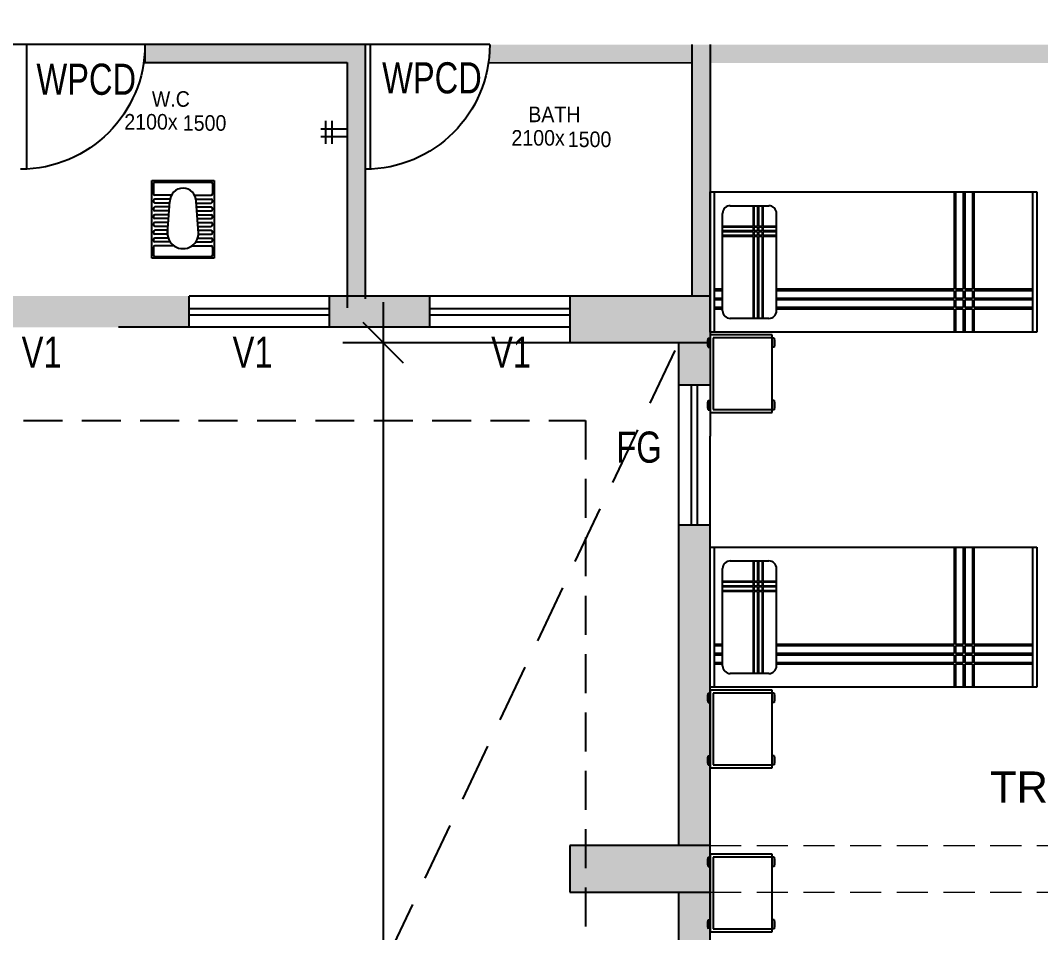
# Model space of a CAD drawing. Extents: x 11034434 to 11724204, y -4674497 to -3911811.
# Drawn here: x 11635964 to 11642517, y -4544222 to -4538362 of the extents above; entities that cross this region are included whole.
import ezdxf

# ---------------------------------------------------------------- set-up
doc = ezdxf.new("R2010")
doc.units = 0
doc.header["$MEASUREMENT"] = 0
for name, pattern in [('DASHED', [0.75, 0.5, -0.25]), ('DASHED2', [0.375, 0.25, -0.125]), ('HIDDEN', [0.375, 0.25, -0.125])]:
    doc.linetypes.add(name, pattern=pattern)
doc.layers.get('0').update_dxf_attribs({"color": 251, "linetype": 'CONTINUOUS'})
for name, color, linetype in [('BEAM', 251, 'CONTINUOUS'), ('HATCH', 251, 'CONTINUOUS'), ('HS', 251, 'CONTINUOUS')]:
    doc.layers.add(name, color=color, linetype=linetype)
doc.styles.add('ARIAL', font='arial.ttf', dxfattribs={"width": 0.75})
doc.styles.get("Standard").update_dxf_attribs({"font": 'arial.ttf'})

msp = doc.modelspace()

# ---------------------------------------------------------------- hatches: boundary and pattern name
at = {"ltscale": 500}
for points in [[(11636764, -4538518), (11638179, -4538518), (11638179, -4540133), (11638064, -4540133), (11638064, -4538633), (11636764, -4538633)], [(11640279, -4538633), (11638979, -4538633), (11638979, -4538518), (11640394, -4538518), (11640394, -4540133), (11640279, -4540133)], [(11640394, -4538517.3), (11640279, -4538517.3), (11640279, -4540133), (11640394, -4540133)], [(11640279, -4538517.3), (11646307.1, -4538517.3), (11646307.1, -4538635.9), (11640279, -4538635.9)], [(11640279, -4538633), (11640279, -4538633), (11640279, -4538518), (11640394, -4538518), (11640394, -4540133), (11640279, -4540133)], [(11636614.6, -4540133), (11635604, -4540133), (11635604, -4540333), (11636614.6, -4540333)], [(11636594, -4540133), (11637049, -4540133), (11637049, -4540333), (11636594, -4540333)], [(11638594, -4540133), (11637949, -4540133), (11637949, -4540333), (11638594, -4540333)]]:
    msp.add_hatch(color=256, dxfattribs=at).paths.add_polyline_path(points)
at = {"layer": 'HATCH', "ltscale": 500}
h = msp.add_hatch(color=251, dxfattribs=at)
h.dxf.hatch_style = 1
h.paths.add_polyline_path([(11633364, -4566323), (11633664, -4566323), (11633664, -4567223), (11633364, -4567223)])
h.paths.add_polyline_path([(11676774, -4570188), (11677674, -4570188), (11677674, -4570488), (11676774, -4570488)])
h.paths.add_polyline_path([(11651189, -4576253), (11651489, -4576253), (11651489, -4577153), (11651189, -4577153)])
h.paths.add_polyline_path([(11673574, -4576253), (11674174, -4576253), (11674174, -4576553), (11673574, -4576553)])
h.paths.add_polyline_path([(11629934, -4558133), (11630684, -4558133), (11630684, -4558433), (11629934, -4558433)])
h.paths.add_polyline_path([(11629934, -4561663), (11630834, -4561663), (11630834, -4561963), (11629934, -4561963)])
h.paths.add_polyline_path([(11666915.7, -4576153), (11667744, -4576153), (11667744, -4576453), (11666915.7, -4576453)])
h.paths.add_polyline_path([(11643159, -4575553), (11643459, -4575553), (11643459, -4576453), (11643159, -4576453)])
h.paths.add_polyline_path([(11636989, -4575703), (11637289, -4575703), (11637289, -4576453), (11636989, -4576453)])
h.paths.add_polyline_path([(11636664, -4576478), (11636964, -4576478), (11636964, -4577228), (11636664, -4577228)])
h.paths.add_polyline_path([(11629934, -4547263), (11630684, -4547263), (11630684, -4547563), (11629934, -4547563)])
h.paths.add_polyline_path([(11676774, -4547263), (11677674, -4547263), (11677674, -4547563), (11676774, -4547563)])
h.paths.add_polyline_path([(11629834, -4566323), (11630134, -4566323), (11630134, -4567223), (11629834, -4567223)])
h.paths.add_polyline_path([(11636664, -4575703), (11636964, -4575703), (11636964, -4576453), (11636664, -4576453)])
h.paths.add_polyline_path([(11676674, -4533533), (11676974, -4533533), (11676974, -4532554.7), (11676674, -4532554.7)])
h.paths.add_polyline_path([(11629934, -4554533), (11630684, -4554533), (11630684, -4554833), (11629934, -4554833)])
h.paths.add_polyline_path([(11658389, -4576253), (11658689, -4576253), (11658689, -4577153), (11658389, -4577153)])
h.paths.add_polyline_path([(11676774, -4527303), (11677674, -4527303), (11677674, -4527603), (11676774, -4527603)])
h.paths.add_polyline_path([(11676774, -4543663), (11677674, -4543663), (11677674, -4543963), (11676774, -4543963)])
h.paths.add_polyline_path([(11629934, -4550933), (11630684, -4550933), (11630684, -4551233), (11629934, -4551233)])
h.paths.add_polyline_path([(11661989, -4570223), (11662289, -4570223), (11662289, -4571123), (11661989, -4571123)])
h.paths.add_polyline_path([(11676774, -4550933), (11677674, -4550933), (11677674, -4551233), (11676774, -4551233)])
h.paths.add_polyline_path([(11634979, -4536533), (11635279, -4536533), (11635279, -4537133), (11634979, -4537133)])
h.paths.add_polyline_path([(11629934, -4536533), (11630834, -4536533), (11630834, -4536833), (11629934, -4536833)])
h.paths.add_polyline_path([(11676774, -4536533), (11677574, -4536533), (11677574, -4536833), (11676774, -4536833)])
h.paths.add_polyline_path([(11673574, -4565263), (11674272.9, -4565263), (11674272.9, -4565563), (11673574, -4565563)])
h.paths.add_polyline_path([(11670744, -4576153), (11671572.3, -4576153), (11671572.3, -4576453), (11670744, -4576453)])
h.paths.add_polyline_path([(11676774, -4558133), (11677674, -4558133), (11677674, -4558433), (11676774, -4558433)])
h.paths.add_polyline_path([(11634979, -4532933), (11635279, -4532933), (11635279, -4533533), (11634979, -4533533)])
h.paths.add_polyline_path([(11635304, -4532933), (11635604, -4532933), (11635604, -4533533), (11635304, -4533533)])
h.paths.add_polyline_path([(11631314, -4532633), (11631614, -4532633), (11631614, -4533533), (11631314, -4533533)])
h.paths.add_polyline_path([(11676774, -4576153), (11677674, -4576153), (11677674, -4576453), (11676774, -4576453)])
h.paths.add_polyline_path([(11649424, -4525003), (11649724, -4525003), (11649724, -4525903), (11649424, -4525903)])
h.paths.add_polyline_path([(11655454, -4525003), (11655754, -4525003), (11655754, -4525903), (11655454, -4525903)])
h.paths.add_polyline_path([(11633364, -4575703), (11633664, -4575703), (11633664, -4576453), (11633364, -4576453)])
h.paths.add_polyline_path([(11635304, -4536533), (11635604, -4536533), (11635604, -4537133), (11635304, -4537133)])
h.paths.add_polyline_path([(11646124, -4525003), (11646424, -4525003), (11646424, -4525903), (11646124, -4525903)])
h.paths.add_polyline_path([(11631314, -4526753), (11631614, -4526753), (11631614, -4527503), (11631314, -4527503)])
h.paths.add_polyline_path([(11634979, -4540133), (11635279, -4540133), (11635279, -4540733), (11634979, -4540733)])
h.paths.add_polyline_path([(11635304, -4540733), (11635604, -4540733), (11635604, -4540133), (11635304, -4540133)])
h.paths.add_polyline_path([(11633364, -4561213), (11633664, -4561213), (11633664, -4561963), (11633364, -4561963)])
h.paths.add_polyline_path([(11634979, -4526753), (11635279, -4526753), (11635279, -4527503), (11634979, -4527503)])
h.paths.add_polyline_path([(11632914, -4576478), (11633664, -4576478), (11633664, -4576778), (11632914, -4576778)])
h.paths.add_polyline_path([(11661989, -4576253), (11662289, -4576253), (11662289, -4577153), (11661989, -4577153)])
h.paths.add_polyline_path([(11633364, -4570223), (11633664, -4570223), (11633664, -4570973), (11633364, -4570973)])
h.paths.add_polyline_path([(11654789, -4576253), (11655089, -4576253), (11655089, -4577153), (11654789, -4577153)])
h.paths.add_polyline_path([(11676774, -4540133), (11677674, -4540133), (11677674, -4540433), (11676774, -4540433)])
h.paths.add_polyline_path([(11629934, -4543663), (11630684, -4543663), (11630684, -4543963), (11629934, -4543963)])
h.paths.add_polyline_path([(11670744, -4576478), (11671344, -4576478), (11671344, -4576778), (11670744, -4576778)])
h.paths.add_polyline_path([(11629659, -4576478), (11630409, -4576478), (11630409, -4576778), (11629659, -4576778)])
h.paths.add_polyline_path([(11667144, -4576478), (11667744, -4576478), (11667744, -4576778), (11667144, -4576778)])
h.paths.add_polyline_path([(11630834, -4540133), (11629934, -4540133), (11629934, -4540433), (11630834, -4540433)])
h.paths.add_polyline_path([(11643159, -4570223), (11643459, -4570223), (11643459, -4571123), (11643159, -4571123)])
h.paths.add_polyline_path([(11647589, -4576253), (11647889, -4576253), (11647889, -4577153), (11647589, -4577153)])
h.paths.add_polyline_path([(11667444, -4570223), (11667744, -4570223), (11667744, -4571123), (11667444, -4571123)])
h.paths.add_polyline_path([(11676774, -4561663), (11677674, -4561663), (11677674, -4561963), (11676774, -4561963)])
h.paths.add_polyline_path([(11676774, -4566923), (11677752.3, -4566923), (11677752.3, -4567223), (11676774, -4567223)])
h.paths.add_polyline_path([(11637734, -4526603), (11638034, -4526603), (11638034, -4527503), (11637734, -4527503)])
edge = h.paths.add_edge_path()
edge.add_line((11658239, -4526603), (11658239, -4527503))
edge.add_line((11670744, -4567223), (11671722.3, -4567223))
edge.add_line((11636664, -4561213), (11636664, -4561963))
edge.add_line((11658539, -4533533), (11658539, -4532633))
edge.add_line((11636964, -4570973), (11636964, -4570223))
edge.add_line((11636989, -4570223), (11636989, -4570973))
h.paths.add_polyline_path([(11655454, -4566923), (11656354, -4566923), (11656354, -4567223), (11655454, -4567223)], flags=17)
h.paths.add_polyline_path([(11640094, -4566323), (11640394, -4566323), (11640394, -4567223), (11640094, -4567223)], flags=17)
h.paths.add_polyline_path([(11636989, -4566473), (11637289, -4566473), (11637289, -4567223), (11636989, -4567223)], flags=17)
h.paths.add_polyline_path([(11636989, -4570223), (11637289, -4570223), (11637289, -4570973), (11636989, -4570973)], flags=17)
h.paths.add_polyline_path([(11645445.7, -4566923), (11646424, -4566923), (11646424, -4567223), (11645445.7, -4567223)], flags=17)
h.paths.add_polyline_path([(11647249.9, -4570223), (11648228.1, -4570223), (11648228.1, -4570523), (11647249.9, -4570523)], flags=17)
h.paths.add_polyline_path([(11660814, -4566923), (11661714, -4566923), (11661714, -4567223), (11660814, -4567223)], flags=17)
h.paths.add_polyline_path([(11649424, -4566923), (11650402.3, -4566923), (11650402.3, -4567223), (11649424, -4567223)], flags=17)
h.paths.add_polyline_path([(11666844, -4566923), (11667744, -4566923), (11667744, -4567223), (11666844, -4567223)], flags=17)
h.paths.add_polyline_path([(11636664, -4566473), (11636964, -4566473), (11636964, -4567223), (11636664, -4567223)], flags=17)
h.paths.add_polyline_path([(11636664, -4570223), (11636964, -4570223), (11636964, -4570973), (11636664, -4570973)], flags=17)
h.paths.add_polyline_path([(11660814, -4540133), (11661714, -4540133), (11661714, -4540433), (11660814, -4540433)], flags=17)
h.paths.add_polyline_path([(11655454, -4532933), (11655754, -4532933), (11655754, -4533533), (11655454, -4533533)], flags=16)
h.paths.add_polyline_path([(11655454, -4547263), (11656354, -4547263), (11656354, -4547563), (11655454, -4547563)], flags=17)
h.paths.add_polyline_path([(11652224, -4531073), (11652824, -4531073), (11652824, -4531373), (11652224, -4531373)], flags=17)
h.paths.add_polyline_path([(11652224, -4533233), (11652824, -4533233), (11652824, -4533533), (11652224, -4533533)], flags=16)
h.paths.add_polyline_path([(11660814, -4561663), (11661714, -4561663), (11661714, -4561963), (11660814, -4561963)], flags=17)
h.paths.add_polyline_path([(11636664, -4561213), (11636964, -4561213), (11636964, -4561963), (11636664, -4561963)], flags=17)
h.paths.add_polyline_path([(11646424, -4551233), (11645524, -4551233), (11645524, -4550933), (11646424, -4550933)], flags=17)
h.paths.add_polyline_path([(11639494, -4558133), (11640394, -4558133), (11640394, -4558433), (11639494, -4558433)], flags=17)
h.paths.add_polyline_path([(11646124, -4561363), (11646424, -4561363), (11646424, -4562263), (11646124, -4562263)], flags=17)
h.paths.add_polyline_path([(11639494, -4561663), (11640394, -4561663), (11640394, -4561963), (11639494, -4561963)], flags=17)
h.paths.add_polyline_path([(11655454, -4558133), (11656354, -4558133), (11656354, -4558433), (11655454, -4558433)], flags=17)
h.paths.add_polyline_path([(11636989, -4561213), (11637289, -4561213), (11637289, -4561963), (11636989, -4561963)], flags=17)
h.paths.add_polyline_path([(11639494, -4554533), (11640394, -4554533), (11640394, -4554833), (11639494, -4554833)], flags=17)
h.paths.add_polyline_path([(11660814, -4543663), (11661714, -4543663), (11661714, -4543963), (11660814, -4543963)], flags=17)
h.paths.add_polyline_path([(11660814, -4554533), (11661714, -4554533), (11661714, -4554833), (11660814, -4554833)], flags=17)
h.paths.add_polyline_path([(11660814, -4550933), (11661714, -4550933), (11661714, -4551233), (11660814, -4551233)], flags=17)
h.paths.add_polyline_path([(11664314, -4565263), (11664914, -4565263), (11664914, -4565563), (11664314, -4565563)], flags=17)
h.paths.add_polyline_path([(11670744, -4547263), (11671644, -4547263), (11671644, -4547563), (11670744, -4547563)], flags=17)
h.paths.add_polyline_path([(11666844, -4547263), (11667744, -4547263), (11667744, -4547563), (11666844, -4547563)], flags=17)
h.paths.add_polyline_path([(11649424, -4554233), (11649724, -4554233), (11649724, -4555133), (11649424, -4555133)], flags=17)
h.paths.add_polyline_path([(11655454, -4554533), (11656354, -4554533), (11656354, -4554833), (11655454, -4554833)], flags=17)
h.paths.add_polyline_path([(11670744, -4566923), (11671722.3, -4566923), (11671722.3, -4567223), (11670744, -4567223)], flags=17)
h.paths.add_polyline_path([(11646124, -4554233), (11646424, -4554233), (11646424, -4555133), (11646124, -4555133)], flags=17)
h.paths.add_polyline_path([(11667444, -4554233), (11667744, -4554233), (11667744, -4555133), (11667444, -4555133)], flags=17)
h.paths.add_polyline_path([(11649424, -4547263), (11650324, -4547263), (11650324, -4547563), (11649424, -4547563)], flags=17)
h.paths.add_polyline_path([(11662541.5, -4533233), (11663441.5, -4533233), (11663441.5, -4533533), (11662541.5, -4533533)], flags=17)
h.paths.add_polyline_path([(11666844, -4533233), (11667744, -4533233), (11667744, -4533533), (11666844, -4533533)], flags=17)
h.paths.add_polyline_path([(11670744, -4533233), (11671644, -4533233), (11671644, -4533533), (11670744, -4533533)], flags=17)
h.paths.add_polyline_path([(11655454, -4550933), (11656354, -4550933), (11656354, -4551233), (11655454, -4551233)], flags=17)
h.paths.add_polyline_path([(11649424, -4550933), (11650324, -4550933), (11650324, -4551233), (11649424, -4551233)], flags=17)
h.paths.add_polyline_path([(11642994, -4565263), (11643594, -4565263), (11643594, -4565563), (11642994, -4565563)], flags=17)
h.paths.add_polyline_path([(11655454, -4540133), (11656354, -4540133), (11656354, -4540433), (11655454, -4540433)], flags=17)
h.paths.add_polyline_path([(11639494, -4550933), (11640394, -4550933), (11640394, -4551233), (11639494, -4551233)], flags=17)
h.paths.add_polyline_path([(11670744, -4550933), (11671644, -4550933), (11671644, -4551233), (11670744, -4551233)], flags=17)
h.paths.add_polyline_path([(11666844, -4550933), (11667744, -4550933), (11667744, -4551233), (11666844, -4551233)], flags=17)
h.paths.add_polyline_path([(11670744, -4554233), (11671044, -4554233), (11671044, -4555133), (11670744, -4555133)], flags=17)
h.paths.add_polyline_path([(11649424, -4557833), (11649724, -4557833), (11649724, -4558733), (11649424, -4558733)], flags=17)
h.paths.add_polyline_path([(11670744, -4561363), (11671044, -4561363), (11671044, -4562263), (11670744, -4562263)], flags=17)
h.paths.add_polyline_path([(11655454, -4543663), (11656354, -4543663), (11656354, -4543963), (11655454, -4543963)], flags=17)
h.paths.add_polyline_path([(11667444, -4543363), (11667744, -4543363), (11667744, -4544263), (11667444, -4544263)], flags=17)
h.paths.add_polyline_path([(11670744, -4543363), (11671044, -4543363), (11671044, -4544263), (11670744, -4544263)], flags=17)
h.paths.add_polyline_path([(11645524, -4547263), (11646424, -4547263), (11646424, -4547563), (11645524, -4547563)], flags=17)
h.paths.add_polyline_path([(11660618.7, -4547262.8), (11661714, -4547263), (11661714, -4547563), (11660618.7, -4547562.8)], flags=17)
h.paths.add_polyline_path([(11639494, -4547263), (11640394, -4547263), (11640394, -4547563), (11639494, -4547563)], flags=17)
h.paths.add_polyline_path([(11654449.9, -4570223), (11655428.1, -4570223), (11655428.1, -4570523), (11654449.9, -4570523)], flags=17)
h.paths.add_polyline_path([(11646124, -4557833), (11646424, -4557833), (11646424, -4558733), (11646124, -4558733)], flags=17)
h.paths.add_polyline_path([(11641979, -4527503), (11642279, -4527503), (11642279, -4526703), (11641979, -4526703)], flags=17)
h.paths.add_polyline_path([(11670744, -4539833), (11671044, -4539833), (11671044, -4540733), (11670744, -4540733)], flags=17)
h.paths.add_polyline_path([(11646124, -4530473), (11646424, -4530473), (11646424, -4531373), (11646124, -4531373)], flags=17)
h.paths.add_polyline_path([(11660814, -4536533), (11661714, -4536533), (11661714, -4536833), (11660814, -4536833)], flags=17)
h.paths.add_polyline_path([(11655454, -4530473), (11655754, -4530473), (11655754, -4531373), (11655454, -4531373)], flags=17)
h.paths.add_polyline_path([(11641979, -4532633), (11642279, -4532633), (11642279, -4533533), (11641979, -4533533)], flags=17)
h.paths.add_polyline_path([(11658239, -4532633), (11658539, -4532633), (11658539, -4533533), (11658239, -4533533)], flags=16)
h.paths.add_polyline_path([(11639494, -4536533), (11640394, -4536533), (11640394, -4536833), (11639494, -4536833)], flags=17)
h.paths.add_polyline_path([(11649424, -4536533), (11650069, -4536533), (11650069, -4536833), (11649424, -4536833)], flags=17)
h.paths.add_polyline_path([(11637734, -4532633), (11638034, -4532633), (11638034, -4533533), (11637734, -4533533)], flags=17)
h.paths.add_polyline_path([(11667444, -4526603), (11667744, -4526603), (11667744, -4527503), (11667444, -4527503)], flags=17)
h.paths.add_polyline_path([(11646124, -4532633), (11646424, -4532633), (11646424, -4533533), (11646124, -4533533)], flags=17)
h.paths.add_polyline_path([(11662841.5, -4526603), (11663141.5, -4526603), (11663141.5, -4527503), (11662841.5, -4527503)], flags=17)
h.paths.add_polyline_path([(11670744, -4536533), (11671644, -4536533), (11671644, -4536833), (11670744, -4536833)], flags=17)
h.paths.add_polyline_path([(11646124, -4543363), (11646424, -4543363), (11646424, -4544263), (11646124, -4544263)], flags=17)
h.paths.add_polyline_path([(11639494, -4540133), (11640394, -4540133), (11640394, -4540433), (11639494, -4540433)], flags=17)
h.paths.add_polyline_path([(11658239, -4526603), (11658539, -4526603), (11658539, -4527503), (11658239, -4527503)], flags=17)
h.paths.add_polyline_path([(11666844, -4536533), (11667744, -4536533), (11667744, -4536833), (11666844, -4536833)], flags=17)
h.paths.add_polyline_path([(11670744, -4526603), (11671044, -4526603), (11671044, -4527503), (11670744, -4527503)], flags=17)
h.paths.add_polyline_path([(11658049.9, -4570223), (11659028.1, -4570223), (11659028.1, -4570523), (11658049.9, -4570523)], flags=17)
h.paths.add_polyline_path([(11655454, -4536533), (11656354, -4536533), (11656354, -4536833), (11655454, -4536833)], flags=17)
h.paths.add_polyline_path([(11655454, -4561663), (11656354, -4561663), (11656354, -4561963), (11655454, -4561963)], flags=17)
h.paths.add_polyline_path([(11649424, -4539833), (11649724, -4539833), (11649724, -4540733), (11649424, -4540733)], flags=17)
h.paths.add_polyline_path([(11660814, -4558133), (11661714, -4558133), (11661714, -4558433), (11660814, -4558433)], flags=17)
h.paths.add_polyline_path([(11646124, -4540733), (11646424, -4540733), (11646424, -4539835.4), (11646124, -4539835.4)], flags=17)
h.paths.add_polyline_path([(11667444, -4557833), (11667744, -4557833), (11667744, -4558733), (11667444, -4558733)], flags=17)
h.paths.add_polyline_path([(11649424, -4561363), (11649724, -4561363), (11649724, -4562263), (11649424, -4562263)], flags=17)
h.paths.add_polyline_path([(11670744, -4557833), (11671044, -4557833), (11671044, -4558733), (11670744, -4558733)], flags=17)
h.paths.add_polyline_path([(11645445.7, -4536533), (11646424, -4536533), (11646424, -4536833), (11645445.7, -4536833)], flags=17)
h.paths.add_polyline_path([(11667444, -4561363), (11667744, -4561363), (11667744, -4562263), (11667444, -4562263)], flags=17)
h.paths.add_polyline_path([(11649424, -4543363), (11649724, -4543363), (11649724, -4544263), (11649424, -4544263)], flags=17)
h.paths.add_polyline_path([(11639494, -4543663), (11640394, -4543663), (11640394, -4543963), (11639494, -4543963)], flags=17)
h.paths.add_polyline_path([(11667444, -4539833), (11667744, -4539833), (11667744, -4540733), (11667444, -4540733)], flags=17)
h.paths.add_polyline_path([(11671044, -4570280.2), (11670744, -4570280.2), (11670744, -4571201.3), (11671044, -4571201.3)])
at = {"layer": 'HS', "lineweight": -3, "ltscale": 500}
h = msp.add_hatch(color=256, dxfattribs=at)
h.dxf.hatch_style = 1
h.paths.add_polyline_path([(11640194, -4545924), (11640394, -4545924), (11640394, -4545172), (11640194, -4545172)])
h.paths.add_polyline_path([(11640394, -4543246.5), (11640394, -4541604.5), (11640194, -4541604.5), (11640194, -4543246.5)])
h.paths.add_polyline_path([(11640194, -4547263), (11640194, -4546824), (11640394, -4546824), (11640394, -4547263)])
h.paths.add_polyline_path([(11640194, -4543663), (11640194, -4543246.5), (11640394, -4543246.5), (11640394, -4543663)])
h.paths.add_polyline_path([(11640194, -4543963), (11640194, -4545172), (11640394, -4545172), (11640394, -4543963)])
h.paths.add_polyline_path([(11640194, -4540433), (11640194, -4540704.5), (11640394, -4540704.5), (11640394, -4540433)])

# ---------------------------------------------------------------- linework, layer by layer
at = {"lineweight": 25}
for p, q in [((11638979, -4538518), (11633697.2, -4538518)), ((11636004, -4538518), (11636004, -4539317)), ((11636764, -4538518), (11636764, -4538633)), ((11638211, -4538518), (11638211, -4539318)), ((11640279, -4540133), (11640279, -4538517.3)), ((11640394, -4538517.3), (11640394, -4541033)), ((11636764, -4538633), (11638064, -4538633)), ((11638970.5, -4538634.5), (11640279, -4538633)), ((11637926.9, -4539154.5), (11637926.9, -4539007.6)), ((11637966.9, -4539154.5), (11637966.9, -4539007.6)), ((11638064, -4539060.1), (11637892.8, -4539060.1)), ((11638064, -4539110.1), (11637892.8, -4539110.1)), ((11636808.5, -4539890.4), (11636808.5, -4539390.4)), ((11636808.5, -4539390.4), (11637208.5, -4539390.4)), ((11636818.5, -4539410.4), (11636818.5, -4539475.4)), ((11636828.5, -4539400.4), (11637188.5, -4539400.4)), ((11637198.5, -4539410.4), (11637198.5, -4539475.4)), ((11637208.5, -4539390.4), (11637208.5, -4539890.4)), ((11636933.5, -4539485.4), (11636828.5, -4539485.4)), ((11637083.5, -4539485.4), (11637188.5, -4539485.4)), ((11640394, -4539464.4), (11642494, -4539464.4)), ((11640394, -4540364.4), (11640394, -4539464.4)), ((11640423.5, -4540364.4), (11640423.5, -4539464.4)), ((11642464.5, -4539464.4), (11642464.5, -4540364.4)), ((11642494, -4539464.4), (11642494, -4540364.4)), ((11636818.5, -4539520.4), (11636818.5, -4539525.4)), ((11636818.5, -4539570.4), (11636818.5, -4539575.4)), ((11636924.8, -4539510.4), (11636828.5, -4539510.4)), ((11636922.7, -4539535.4), (11636828.5, -4539535.4)), ((11636920.9, -4539560.4), (11636828.5, -4539560.4)), ((11636908.5, -4539728.4), (11636923.5, -4539525.4)), ((11637092.1, -4539510.4), (11637188.5, -4539510.4)), ((11637108.5, -4539728.4), (11637093.5, -4539525.4)), ((11637094.2, -4539535.4), (11637188.5, -4539535.4)), ((11637096.1, -4539560.4), (11637188.5, -4539560.4)), ((11637198.5, -4539520.4), (11637198.5, -4539525.4)), ((11637198.5, -4539570.4), (11637198.5, -4539575.4)), ((11640524.2, -4539552.5), (11640771.7, -4539552.5)), ((11636818.5, -4539620.4), (11636818.5, -4539625.4)), ((11636919, -4539585.4), (11636828.5, -4539585.4)), ((11636917.2, -4539610.4), (11636828.5, -4539610.4)), ((11636915.4, -4539635.4), (11636828.5, -4539635.4)), ((11637097.9, -4539585.4), (11637188.5, -4539585.4)), ((11637099.8, -4539610.4), (11637188.5, -4539610.4)), ((11637101.6, -4539635.4), (11637188.5, -4539635.4)), ((11637198.5, -4539620.4), (11637198.5, -4539625.4)), ((11640475, -4540227.1), (11640475, -4539601.7)), ((11640820.9, -4540227.1), (11640820.9, -4539601.7)), ((11636818.5, -4539670.4), (11636818.5, -4539675.4)), ((11636913.5, -4539660.4), (11636828.5, -4539660.4)), ((11636911.7, -4539685.4), (11636828.5, -4539685.4)), ((11637103.5, -4539660.4), (11637188.5, -4539660.4)), ((11637105.3, -4539685.4), (11637188.5, -4539685.4)), ((11637198.5, -4539670.4), (11637198.5, -4539675.4)), ((11636818.5, -4539720.4), (11636818.5, -4539725.4)), ((11636909.8, -4539710.4), (11636828.5, -4539710.4)), ((11636908.7, -4539735.4), (11636828.5, -4539735.4)), ((11636913.7, -4539760.4), (11636828.5, -4539760.4)), ((11637103.2, -4539760.4), (11637188.5, -4539760.4)), ((11637107.1, -4539710.4), (11637188.5, -4539710.4)), ((11637108.2, -4539735.4), (11637188.5, -4539735.4)), ((11637198.5, -4539720.4), (11637198.5, -4539725.4)), ((11636818.5, -4539770.4), (11636818.5, -4539775.4)), ((11636818.5, -4539820.4), (11636818.5, -4539870.4)), ((11636926.3, -4539785.4), (11636828.5, -4539785.4)), ((11636951.2, -4539810.4), (11636828.5, -4539810.4)), ((11637065.8, -4539810.4), (11637188.5, -4539810.4)), ((11637090.7, -4539785.4), (11637188.5, -4539785.4)), ((11637198.5, -4539770.4), (11637198.5, -4539775.4)), ((11637198.5, -4539820.4), (11637198.5, -4539870.4)), ((11637208.5, -4539890.4), (11636808.5, -4539890.4)), ((11637188.5, -4539880.4), (11636828.5, -4539880.4)), ((11637049, -4540333), (11637049, -4540133)), ((11640179, -4540133), (11637049, -4540133)), ((11640394, -4540133), (11637649, -4540133)), ((11637949, -4540333), (11637949, -4540133)), ((11638594, -4540333), (11638594, -4540133)), ((11639494, -4540133), (11639494, -4540433)), ((11638295.4, -4562023), (11638295.4, -4540173)), ((11640771.7, -4540276.3), (11640524.2, -4540276.3)), ((11639494, -4540333), (11636594, -4540333)), ((11640381.8, -4540403), (11640381.8, -4540462.1)), ((11640381.8, -4540403), (11640394, -4540403)), ((11642494, -4540364.4), (11640394, -4540364.4)), ((11640794, -4540381.9), (11640394, -4540381.9)), ((11640394, -4540381.9), (11640394, -4540881.9)), ((11640413.7, -4540401.6), (11640413.7, -4540862.2)), ((11640794, -4540401.6), (11640413.7, -4540401.6)), ((11640794, -4540881.9), (11640794, -4540381.9)), ((11640806.2, -4540403), (11640794, -4540403)), ((11640806.2, -4540403), (11640806.2, -4540462.1)), ((11640394, -4540433), (11638035.4, -4540433)), ((11640194, -4543663), (11640194, -4540433)), ((11640381.8, -4540462.1), (11640394, -4540462.1)), ((11640806.2, -4540462.1), (11640794, -4540462.1)), ((11640274, -4541569.5), (11640274, -4540704.5)), ((11640314, -4541569.5), (11640314, -4540704.5)), ((11640381.8, -4540804), (11640381.8, -4540863.1)), ((11640381.8, -4540804), (11640394, -4540804)), ((11640806.2, -4540804), (11640794, -4540804)), ((11640806.2, -4540804), (11640806.2, -4540863.1)), ((11640381.8, -4540863.1), (11640394, -4540863.1)), ((11640394, -4540881.9), (11640794, -4540881.9)), ((11640413.7, -4540862.2), (11640794, -4540862.2)), ((11640806.2, -4540863.1), (11640794, -4540863.1)), ((11640394, -4541569.5), (11640394, -4541057)), ((11640274, -4541604.5), (11640274, -4541569.5)), ((11640314, -4541604.5), (11640314, -4541569.5)), ((11640394, -4541745.8), (11642494, -4541745.8)), ((11640394, -4542645.9), (11640394, -4541745.8)), ((11640423.5, -4542645.9), (11640423.5, -4541745.8)), ((11642464.5, -4541745.8), (11642464.5, -4542645.9)), ((11642494, -4541745.8), (11642494, -4542645.9)), ((11640524.2, -4541834), (11640771.7, -4541834)), ((11640475, -4542508.5), (11640475, -4541883.2)), ((11640820.9, -4542508.5), (11640820.9, -4541883.2)), ((11640394, -4543963), (11640394, -4542445.5)), ((11640771.7, -4542557.7), (11640524.2, -4542557.7)), ((11642494, -4542645.9), (11640394, -4542645.9)), ((11640381.8, -4542684.4), (11640381.8, -4542743.5)), ((11640381.8, -4542684.4), (11640394, -4542684.4)), ((11640794, -4542663.4), (11640394, -4542663.4)), ((11640394, -4542663.4), (11640394, -4543163.4)), ((11640413.7, -4542683), (11640413.7, -4543143.7)), ((11640794, -4542683), (11640413.7, -4542683)), ((11640794, -4543163.4), (11640794, -4542663.4)), ((11640806.2, -4542684.4), (11640794, -4542684.4)), ((11640806.2, -4542684.4), (11640806.2, -4542743.5)), ((11640381.8, -4542743.5), (11640394, -4542743.5)), ((11640806.2, -4542743.5), (11640794, -4542743.5)), ((11640381.8, -4543085.4), (11640381.8, -4543144.5)), ((11640381.8, -4543085.4), (11640394, -4543085.4)), ((11640806.2, -4543085.4), (11640794, -4543085.4)), ((11640806.2, -4543085.4), (11640806.2, -4543144.5)), ((11640381.8, -4543144.5), (11640394, -4543144.5)), ((11640394, -4543163.4), (11640794, -4543163.4)), ((11640413.7, -4543143.7), (11640794, -4543143.7)), ((11640806.2, -4543144.5), (11640794, -4543144.5)), ((11640394, -4543663), (11639494, -4543663)), ((11639494, -4543663), (11639494, -4543963)), ((11640381.8, -4543738), (11640381.8, -4543797.1)), ((11640381.8, -4543738), (11640394, -4543738)), ((11640794, -4543717), (11640394, -4543717)), ((11640394, -4543717), (11640394, -4544217)), ((11640413.7, -4543736.7), (11640413.7, -4544197.3)), ((11640794, -4543736.7), (11640413.7, -4543736.7)), ((11640794, -4544217), (11640794, -4543717)), ((11640806.2, -4543738), (11640794, -4543738)), ((11640806.2, -4543738), (11640806.2, -4543797.1)), ((11640381.8, -4543797.1), (11640394, -4543797.1)), ((11640806.2, -4543797.1), (11640794, -4543797.1)), ((11639494, -4543963), (11640394, -4543963)), ((11640194, -4545924), (11640194, -4543963)), ((11640394, -4545924), (11640394, -4543963)), ((11640381.8, -4544139), (11640381.8, -4544198.1)), ((11640381.8, -4544139), (11640394, -4544139)), ((11640806.2, -4544139), (11640794, -4544139)), ((11640806.2, -4544139), (11640806.2, -4544198.1)), ((11640394, -4544217), (11640794, -4544217)), ((11640413.7, -4544197.3), (11640794, -4544197.3)), ((11640806.2, -4544198.1), (11640794, -4544198.1))]:
    msp.add_line(p, q, dxfattribs=at)
for p, q in [((11638179, -4538518), (11638179, -4540150.2)), ((11638064, -4538633), (11638064, -4540207.7))]:
    msp.add_line(p, q)
at = {"lineweight": 25, "ltscale": 0.75}
for p, q in [((11641961.2, -4539464.4), (11641961.2, -4540088.8)), ((11641971, -4539464.4), (11641971, -4540088.8)), ((11642020.2, -4539464.4), (11642020.2, -4540088.8)), ((11642030.1, -4539464.4), (11642030.1, -4540088.8)), ((11642079.3, -4539464.4), (11642079.3, -4540088.8)), ((11642089.1, -4539464.4), (11642089.1, -4540088.8)), ((11640670, -4539552.5), (11640670, -4539685.3)), ((11640674.9, -4539552.5), (11640674.9, -4539685.3)), ((11640699.5, -4539552.5), (11640699.5, -4539685.3)), ((11640704.5, -4539552.5), (11640704.5, -4539685.3)), ((11640729.1, -4539552.5), (11640729.1, -4539685.3)), ((11640734, -4539552.5), (11640734, -4539685.3)), ((11640670, -4539685.3), (11640475, -4539685.3)), ((11640670, -4539690.2), (11640475, -4539690.2)), ((11640670, -4539690.2), (11640670, -4539714.8)), ((11640699.5, -4539685.3), (11640674.9, -4539685.3)), ((11640699.5, -4539690.2), (11640674.9, -4539690.2)), ((11640674.9, -4539690.2), (11640674.9, -4539714.8)), ((11640699.5, -4539690.2), (11640699.5, -4539714.8)), ((11640729.1, -4539685.3), (11640704.5, -4539685.3)), ((11640729.1, -4539690.2), (11640704.5, -4539690.2)), ((11640704.5, -4539690.2), (11640704.5, -4539714.8)), ((11640729.1, -4539690.2), (11640729.1, -4539714.8)), ((11640820.9, -4539685.3), (11640734, -4539685.3)), ((11640734, -4539690.2), (11640734, -4539714.8)), ((11640820.9, -4539690.2), (11640734, -4539690.2)), ((11640670, -4539714.8), (11640475, -4539714.8)), ((11640670, -4539719.8), (11640475, -4539719.8)), ((11640670, -4539744.4), (11640475, -4539744.4)), ((11640670, -4539749.3), (11640475, -4539749.3)), ((11640670, -4539719.8), (11640670, -4539744.4)), ((11640670, -4539749.3), (11640670, -4540276.3)), ((11640699.5, -4539714.8), (11640674.9, -4539714.8)), ((11640699.5, -4539719.8), (11640674.9, -4539719.8)), ((11640674.9, -4539719.8), (11640674.9, -4539744.4)), ((11640699.5, -4539744.4), (11640674.9, -4539744.4)), ((11640699.5, -4539749.3), (11640674.9, -4539749.3)), ((11640674.9, -4539749.3), (11640674.9, -4540276.3)), ((11640699.5, -4539719.8), (11640699.5, -4539744.4)), ((11640699.5, -4539749.3), (11640699.5, -4540276.3)), ((11640729.1, -4539714.8), (11640704.5, -4539714.8)), ((11640704.5, -4539719.8), (11640704.5, -4539744.4)), ((11640729.1, -4539719.8), (11640704.5, -4539719.8)), ((11640729.1, -4539744.4), (11640704.5, -4539744.4)), ((11640704.5, -4539749.3), (11640704.5, -4540276.3)), ((11640729.1, -4539749.3), (11640704.5, -4539749.3)), ((11640729.1, -4539719.8), (11640729.1, -4539744.4)), ((11640729.1, -4539749.3), (11640729.1, -4540276.3)), ((11640820.9, -4539714.8), (11640734, -4539714.8)), ((11640734, -4539719.8), (11640734, -4539744.4)), ((11640820.9, -4539719.8), (11640734, -4539719.8)), ((11640820.9, -4539744.4), (11640734, -4539744.4)), ((11640820.9, -4539749.3), (11640734, -4539749.3)), ((11640734, -4539749.3), (11640734, -4540276.3)), ((11640475, -4540088.8), (11640423.5, -4540088.8)), ((11641961.2, -4540088.8), (11640820.9, -4540088.8)), ((11642020.2, -4540088.8), (11641971, -4540088.8)), ((11642079.3, -4540088.8), (11642030.1, -4540088.8)), ((11642464.5, -4540088.8), (11642089.1, -4540088.8)), ((11640475, -4540098.7), (11640423.5, -4540098.7)), ((11640475, -4540147.9), (11640423.5, -4540147.9)), ((11640475, -4540157.7), (11640423.5, -4540157.7)), ((11641961.2, -4540098.7), (11640820.9, -4540098.7)), ((11641961.2, -4540147.9), (11640820.9, -4540147.9)), ((11641961.2, -4540157.7), (11640820.9, -4540157.7)), ((11641961.2, -4540098.7), (11641961.2, -4540147.9)), ((11641961.2, -4540157.7), (11641961.2, -4540206.9)), ((11642020.2, -4540098.7), (11641971, -4540098.7)), ((11641971, -4540098.7), (11641971, -4540147.9)), ((11642020.2, -4540147.9), (11641971, -4540147.9)), ((11642020.2, -4540157.7), (11641971, -4540157.7)), ((11641971, -4540157.7), (11641971, -4540206.9)), ((11642020.2, -4540098.7), (11642020.2, -4540147.9)), ((11642020.2, -4540157.7), (11642020.2, -4540206.9)), ((11642079.3, -4540098.7), (11642030.1, -4540098.7)), ((11642030.1, -4540098.7), (11642030.1, -4540147.9)), ((11642079.3, -4540147.9), (11642030.1, -4540147.9)), ((11642079.3, -4540157.7), (11642030.1, -4540157.7)), ((11642030.1, -4540157.7), (11642030.1, -4540206.9)), ((11642079.3, -4540098.7), (11642079.3, -4540147.9)), ((11642079.3, -4540157.7), (11642079.3, -4540206.9)), ((11642464.5, -4540098.7), (11642089.1, -4540098.7)), ((11642089.1, -4540098.7), (11642089.1, -4540147.9)), ((11642464.5, -4540147.9), (11642089.1, -4540147.9)), ((11642464.5, -4540157.7), (11642089.1, -4540157.7)), ((11642089.1, -4540157.7), (11642089.1, -4540206.9)), ((11640475, -4540206.9), (11640423.5, -4540206.9)), ((11640475, -4540216.8), (11640423.5, -4540216.8)), ((11641961.2, -4540206.9), (11640820.9, -4540206.9)), ((11641961.2, -4540216.8), (11640820.9, -4540216.8)), ((11641961.2, -4540216.8), (11641961.2, -4540364.4)), ((11642020.2, -4540206.9), (11641971, -4540206.9)), ((11642020.2, -4540216.8), (11641971, -4540216.8)), ((11641971, -4540216.8), (11641971, -4540364.4)), ((11642020.2, -4540216.8), (11642020.2, -4540364.4)), ((11642079.3, -4540206.9), (11642030.1, -4540206.9)), ((11642079.3, -4540216.8), (11642030.1, -4540216.8)), ((11642030.1, -4540216.8), (11642030.1, -4540364.4)), ((11642079.3, -4540216.8), (11642079.3, -4540364.4)), ((11642464.5, -4540206.9), (11642089.1, -4540206.9)), ((11642464.5, -4540216.8), (11642089.1, -4540216.8)), ((11642089.1, -4540216.8), (11642089.1, -4540364.4)), ((11641961.2, -4541745.8), (11641961.2, -4542370.3)), ((11641971, -4541745.8), (11641971, -4542370.3)), ((11642020.2, -4541745.8), (11642020.2, -4542370.3)), ((11642030.1, -4541745.8), (11642030.1, -4542370.3)), ((11642079.3, -4541745.8), (11642079.3, -4542370.3)), ((11642089.1, -4541745.8), (11642089.1, -4542370.3)), ((11640670, -4541834), (11640670, -4541966.7)), ((11640674.9, -4541834), (11640674.9, -4541966.7)), ((11640699.5, -4541834), (11640699.5, -4541966.7)), ((11640704.5, -4541834), (11640704.5, -4541966.7)), ((11640729.1, -4541834), (11640729.1, -4541966.7)), ((11640734, -4541834), (11640734, -4541966.7)), ((11640670, -4541966.7), (11640475, -4541966.7)), ((11640670, -4541971.7), (11640475, -4541971.7)), ((11640670, -4541971.7), (11640670, -4541996.3)), ((11640699.5, -4541966.7), (11640674.9, -4541966.7)), ((11640699.5, -4541971.7), (11640674.9, -4541971.7)), ((11640674.9, -4541971.7), (11640674.9, -4541996.3)), ((11640699.5, -4541971.7), (11640699.5, -4541996.3)), ((11640729.1, -4541966.7), (11640704.5, -4541966.7)), ((11640729.1, -4541971.7), (11640704.5, -4541971.7)), ((11640704.5, -4541971.7), (11640704.5, -4541996.3)), ((11640729.1, -4541971.7), (11640729.1, -4541996.3)), ((11640820.9, -4541966.7), (11640734, -4541966.7)), ((11640734, -4541971.7), (11640734, -4541996.3)), ((11640820.9, -4541971.7), (11640734, -4541971.7)), ((11640670, -4541996.3), (11640475, -4541996.3)), ((11640670, -4542001.2), (11640475, -4542001.2)), ((11640670, -4542025.8), (11640475, -4542025.8)), ((11640670, -4542030.7), (11640475, -4542030.7)), ((11640670, -4542001.2), (11640670, -4542025.8)), ((11640670, -4542030.7), (11640670, -4542557.7)), ((11640699.5, -4541996.3), (11640674.9, -4541996.3)), ((11640699.5, -4542001.2), (11640674.9, -4542001.2)), ((11640674.9, -4542001.2), (11640674.9, -4542025.8)), ((11640699.5, -4542025.8), (11640674.9, -4542025.8)), ((11640699.5, -4542030.7), (11640674.9, -4542030.7)), ((11640674.9, -4542030.7), (11640674.9, -4542557.7)), ((11640699.5, -4542001.2), (11640699.5, -4542025.8)), ((11640699.5, -4542030.7), (11640699.5, -4542557.7)), ((11640729.1, -4541996.3), (11640704.5, -4541996.3)), ((11640704.5, -4542001.2), (11640704.5, -4542025.8)), ((11640729.1, -4542001.2), (11640704.5, -4542001.2)), ((11640729.1, -4542025.8), (11640704.5, -4542025.8)), ((11640704.5, -4542030.7), (11640704.5, -4542557.7)), ((11640729.1, -4542030.7), (11640704.5, -4542030.7)), ((11640729.1, -4542001.2), (11640729.1, -4542025.8)), ((11640729.1, -4542030.7), (11640729.1, -4542557.7)), ((11640820.9, -4541996.3), (11640734, -4541996.3)), ((11640734, -4542001.2), (11640734, -4542025.8)), ((11640820.9, -4542001.2), (11640734, -4542001.2)), ((11640820.9, -4542025.8), (11640734, -4542025.8)), ((11640820.9, -4542030.7), (11640734, -4542030.7)), ((11640734, -4542030.7), (11640734, -4542557.7)), ((11640475, -4542370.3), (11640423.5, -4542370.3)), ((11640475, -4542380.1), (11640423.5, -4542380.1)), ((11641961.2, -4542370.3), (11640820.9, -4542370.3)), ((11641961.2, -4542380.1), (11640820.9, -4542380.1)), ((11641961.2, -4542380.1), (11641961.2, -4542429.3)), ((11642020.2, -4542370.3), (11641971, -4542370.3)), ((11642020.2, -4542380.1), (11641971, -4542380.1)), ((11641971, -4542380.1), (11641971, -4542429.3)), ((11642020.2, -4542380.1), (11642020.2, -4542429.3)), ((11642079.3, -4542370.3), (11642030.1, -4542370.3)), ((11642079.3, -4542380.1), (11642030.1, -4542380.1)), ((11642030.1, -4542380.1), (11642030.1, -4542429.3)), ((11642079.3, -4542380.1), (11642079.3, -4542429.3)), ((11642464.5, -4542370.3), (11642089.1, -4542370.3)), ((11642464.5, -4542380.1), (11642089.1, -4542380.1)), ((11642089.1, -4542380.1), (11642089.1, -4542429.3)), ((11640475, -4542429.3), (11640423.5, -4542429.3)), ((11640475, -4542439.2), (11640423.5, -4542439.2)), ((11641961.2, -4542429.3), (11640820.9, -4542429.3)), ((11641961.2, -4542439.2), (11640820.9, -4542439.2)), ((11641961.2, -4542439.2), (11641961.2, -4542488.4)), ((11642020.2, -4542429.3), (11641971, -4542429.3)), ((11642020.2, -4542439.2), (11641971, -4542439.2)), ((11641971, -4542439.2), (11641971, -4542488.4)), ((11642020.2, -4542439.2), (11642020.2, -4542488.4)), ((11642079.3, -4542429.3), (11642030.1, -4542429.3)), ((11642079.3, -4542439.2), (11642030.1, -4542439.2)), ((11642030.1, -4542439.2), (11642030.1, -4542488.4)), ((11642079.3, -4542439.2), (11642079.3, -4542488.4)), ((11642464.5, -4542429.3), (11642089.1, -4542429.3)), ((11642464.5, -4542439.2), (11642089.1, -4542439.2)), ((11642089.1, -4542439.2), (11642089.1, -4542488.4)), ((11640475, -4542488.4), (11640423.5, -4542488.4)), ((11640475, -4542498.2), (11640423.5, -4542498.2)), ((11641961.2, -4542488.4), (11640820.9, -4542488.4)), ((11641961.2, -4542498.2), (11640820.9, -4542498.2)), ((11641961.2, -4542498.2), (11641961.2, -4542645.9)), ((11642020.2, -4542488.4), (11641971, -4542488.4)), ((11642020.2, -4542498.2), (11641971, -4542498.2)), ((11641971, -4542498.2), (11641971, -4542645.9)), ((11642020.2, -4542498.2), (11642020.2, -4542645.9)), ((11642079.3, -4542488.4), (11642030.1, -4542488.4)), ((11642079.3, -4542498.2), (11642030.1, -4542498.2)), ((11642030.1, -4542498.2), (11642030.1, -4542645.9)), ((11642079.3, -4542498.2), (11642079.3, -4542645.9)), ((11642464.5, -4542488.4), (11642089.1, -4542488.4)), ((11642464.5, -4542498.2), (11642089.1, -4542498.2)), ((11642089.1, -4542498.2), (11642089.1, -4542645.9))]:
    msp.add_line(p, q, dxfattribs=at)
at = {"lineweight": 25, "ltscale": 2}
for p, q in [((11637049, -4540213), (11637949, -4540213)), ((11638594, -4540213), (11639494, -4540213)), ((11637049, -4540253), (11637949, -4540253)), ((11638594, -4540253), (11639494, -4540253))]:
    msp.add_line(p, q, dxfattribs=at)
at = {"linetype": 'ByBlock', "lineweight": 25}
msp.add_line((11638425.4, -4540563), (11638165.4, -4540303), dxfattribs=at)
at = {"linetype": 'DASHED2', "lineweight": 25, "ltscale": 1500}
msp.add_line((11630134, -4561663), (11640194, -4540433), dxfattribs=at)
at = {"lineweight": 25, "ltscale": 500}
for p, q in [((11640394, -4540704.5), (11640194, -4540704.5)), ((11640394, -4543663), (11640394, -4541033)), ((11640394, -4541604.5), (11640194, -4541604.5))]:
    msp.add_line(p, q, dxfattribs=at)
at = {"linetype": 'DASHED', "lineweight": 25, "ltscale": 500}
for p, q in [((11630734, -4540933), (11639594, -4540933)), ((11639594, -4540933), (11639594, -4561163))]:
    msp.add_line(p, q, dxfattribs=at)
for centre, radius, start, end in [((11636828.5, -4539410.4), 10, 89.99691, 180), ((11637188.5, -4539410.4), 10, 0, 90), ((11636828.5, -4539475.4), 10, 180, 270), ((11637008.5, -4539525.4), 85, 0, 180), ((11637188.5, -4539475.4), 10, 270, 0), ((11636828.5, -4539520.4), 10, 90, 180), ((11636828.5, -4539525.4), 10, 180, 270), ((11636828.5, -4539570.4), 10, 90, 180), ((11637188.5, -4539520.4), 10, 0, 90), ((11637188.5, -4539525.4), 10, 270, 0), ((11637188.5, -4539570.4), 10, 0, 90), ((11640524.2, -4539601.7), 49.2, 89.99999, 179.99999), ((11640771.7, -4539601.7), 49.2, 359.99999, 89.99999), ((11636828.5, -4539575.4), 10, 180, 270), ((11636828.5, -4539620.4), 10, 90, 180), ((11636828.5, -4539625.4), 10, 180, 270), ((11637188.5, -4539575.4), 10, 270, 0), ((11637188.5, -4539620.4), 10, 0, 90), ((11637188.5, -4539625.4), 10, 270, 0), ((11636828.5, -4539670.4), 10, 90, 180), ((11636828.5, -4539675.4), 10, 180, 270), ((11637188.5, -4539670.4), 10, 0, 90), ((11637188.5, -4539675.4), 10, 270, 0), ((11636828.5, -4539720.4), 10, 90, 180), ((11636828.5, -4539725.4), 10, 180, 270), ((11636828.5, -4539770.4), 10, 90, 180), ((11637008.5, -4539728.4), 100, 171.55022, 8.44978), ((11637188.5, -4539720.4), 10, 0, 90), ((11637188.5, -4539725.4), 10, 270, 0), ((11637188.5, -4539770.4), 10, 0, 90), ((11636828.5, -4539775.4), 10, 180, 270), ((11636828.5, -4539820.4), 10, 90, 180), ((11637188.5, -4539775.4), 10, 270, 0), ((11637188.5, -4539820.4), 10, 0, 90), ((11636828.5, -4539870.4), 10, 180, 270), ((11637188.5, -4539870.4), 10, 270, 0), ((11640524.2, -4540227.1), 49.2, 179.99999, 269.99999), ((11640771.7, -4540227.1), 49.2, 269.99999, 359.99999), ((11640468, -4540432.5), 91.1, 161.07534, 198.92463), ((11640720, -4540432.5), 91.1, 341.07534, 18.92463), ((11640468, -4540833.5), 91.1, 161.07534, 198.92463), ((11640720, -4540833.5), 91.1, 341.07534, 18.92463), ((11640524.2, -4541883.2), 49.2, 89.99999, 179.99999), ((11640771.7, -4541883.2), 49.2, 359.99999, 89.99999), ((11640524.2, -4542508.5), 49.2, 179.99999, 269.99999), ((11640771.7, -4542508.5), 49.2, 269.99999, 359.99999), ((11640468, -4542714), 91.1, 161.07534, 198.92463), ((11640720, -4542714), 91.1, 341.07534, 18.92463), ((11640468, -4543115), 91.1, 161.07534, 198.92463), ((11640720, -4543115), 91.1, 341.07534, 18.92463), ((11640468, -4543767.6), 91.1, 161.07534, 198.92463), ((11640720, -4543767.6), 91.1, 341.07534, 18.92463), ((11640468, -4544168.6), 91.1, 161.07534, 198.92463), ((11640720, -4544168.6), 91.1, 341.07534, 18.92463)]:
    msp.add_arc(centre, radius, start, end)
at = {"extrusion": (0, 0, -1)}
for centre in [(11635964, -4538518), (11638179, -4538518)]:
    msp.add_ellipse(centre, major_axis=(1.7, 800), ratio=1, start_param=1.568716, end_param=3.139512, dxfattribs=at)
at = {"layer": 'BEAM', "linetype": 'HIDDEN', "lineweight": 18, "ltscale": 800}
for p, q in [((11640394, -4543663), (11646124, -4543663)), ((11640394, -4543963), (11646124, -4543963))]:
    msp.add_line(p, q, dxfattribs=at)

# ---------------------------------------------------------------- texts
at = {"lineweight": 20, "style": 'ARIAL', "width": 0.75}
for s, p in [('WPCD', (11636066.9, -4538840.1)), ('WPCD', (11638287.5, -4538831.1)), ('V1', (11635972.2, -4540593.8)), ('V1', (11637327.2, -4540593.8)), ('V1', (11638988, -4540593.8)), ('FG', (11639792.3, -4541203.2))]:
    msp.add_text(s, height=200, dxfattribs=at).set_placement(p)
at = {"lineweight": 20, "width": 0.9}
for s, p in [('W.C', (11636808.3, -4538917)), ('BATH', (11639226.4, -4539016)), ('2100x', (11636631.5, -4539063.5)), ('1500', (11637007.3, -4539071)), ('2100x', (11639118.3, -4539166.6)), ('1500', (11639480.3, -4539176))]:
    msp.add_text(s, height=100, dxfattribs=at).set_placement(p)
at = {"lineweight": 20}
msp.add_text('TRANSPLANT I.C.U.', height=200, dxfattribs=at).set_placement((11642192.2, -4543386.7))

doc.saveas('drawing.dxf')
